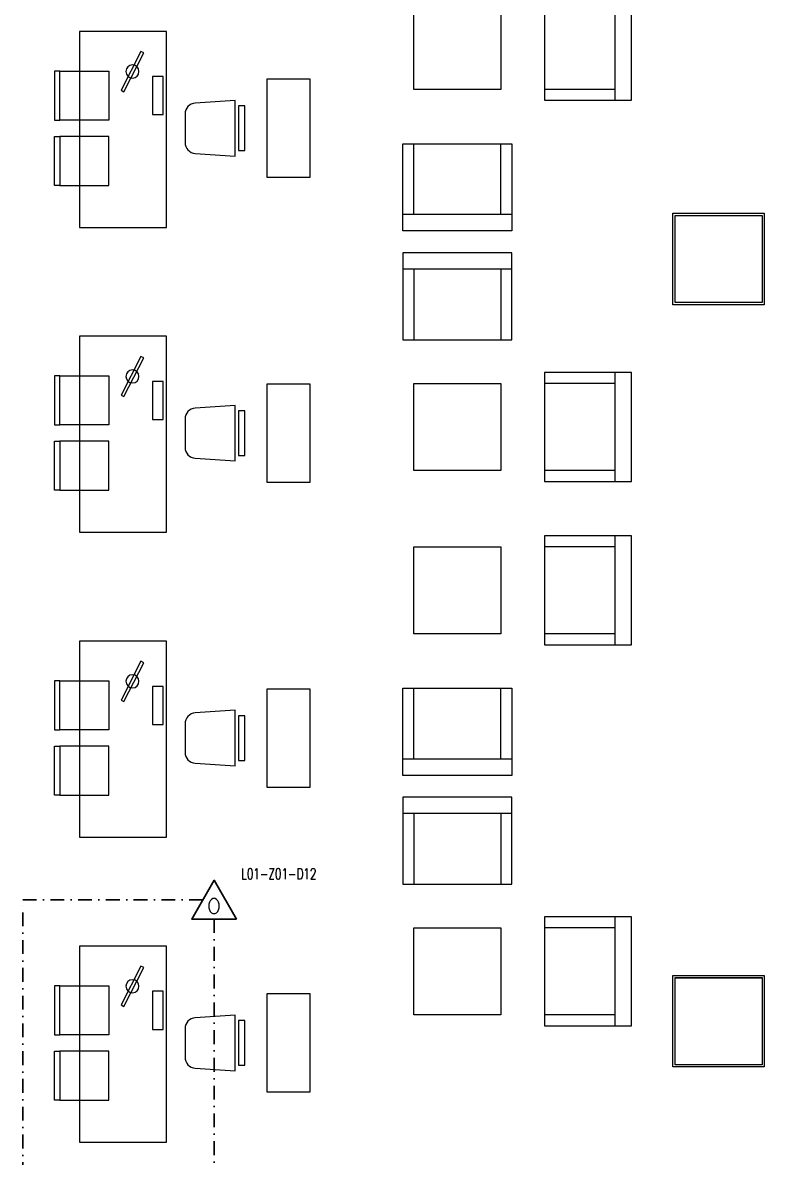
# Model space of a CAD drawing. Extents: x -3709 to 34975, y -230 to 8245.
# Drawn here: x 3802 to 4483, y 1627 to 2669 of the extents above; entities that cross this region are included whole.
import ezdxf
from ezdxf.enums import TextEntityAlignment as Align

# ---------------------------------------------------------------- set-up
doc = ezdxf.new("R2010")
doc.units = 0
doc.linetypes.add('DASHDOT', pattern=[25.4, 12.7, -6.35, 0, -6.35])
doc.layers.get('0').update_dxf_attribs({"color": 9, "lineweight": 9})
for name, color, linetype, lineweight in [('01', 9, 'Continuous', 9), ('05', 9, 'Continuous', 9), ('14', 9, 'Continuous', 9), ('E-DEDEKTÖR NUMARALARI', 20, 'Continuous', 30), ('E-KABLO', 7, 'Continuous', 30), ('E-OPTİK DUMAN DEDEKTÖRÜ', 7, 'Continuous', 30)]:
    doc.layers.add(name, color=color, linetype=linetype, lineweight=lineweight)
doc.styles.add('E-YAZI', font='txttw.shx')

# ---------------------------------------------------------------- blocks, each defined once
blk = doc.blocks.new('p-kolon-80x80-vw')
at = {"layer": '01'}
blk.add_lwpolyline([(-40, -40), (-40, 40), (40, 40), (40, -40)], close=True, dxfattribs=at)
blk = doc.blocks.new('m-vw-sehpa')
at = {"lineweight": -3, "ltscale": 0.5}
blk.add_lwpolyline([(0, 0), (80, 0), (80, -80), (0, -80)], close=True, dxfattribs=at)
blk = doc.blocks.new('m-vw-tekli koltuk')
at = {"lineweight": -3, "ltscale": 0.5}
blk.add_lwpolyline([(-50, 0), (50, 0), (50, -80), (-50, -80)], close=True, dxfattribs=at)
for points in [[(-50, -15), (-50, -15), (50, -15)], [(-40, -15), (-40, -15), (-40, -80)], [(40, -15), (40, -15), (40, -80)]]:
    blk.add_lwpolyline(points, dxfattribs=at)
blk = doc.blocks.new('m-vw-sandalye-02')
at = {"lineweight": -3, "ltscale": 0.5}
for points in [[(-22.5, 0), (-22.5, -5), (22.5, -5), (22.5, 0)], [(-22.5, -5), (22.5, -5), (22.5, -50), (-22.5, -50)]]:
    blk.add_lwpolyline(points, close=True, dxfattribs=at)
blk = doc.blocks.new('m-vw-sandalye')
at = {"lineweight": -3, "ltscale": 0.5}
blk.add_lwpolyline([(-20.5, 0), (20.5, 0), (20.5, -6), (-20.5, -6)], close=True, dxfattribs=at)
blk.add_lwpolyline([(-25.5, -9), (25.5, -9), (23.1, -45.7, -0.395265), (13.1, -55), (-13.1, -55, -0.395265), (-23.1, -45.7)], format="xyb", close=True, dxfattribs=at)
blk = doc.blocks.new('m-vw-çalışma-p-01')
at = {"lineweight": -3, "ltscale": 0.5}
for p, q in [((11.9, 179), (91.9, 179)), ((11.9, -1), (11.9, 179)), ((91.9, 179), (91.9, -1)), ((91.9, -1), (11.9, -1))]:
    blk.add_line(p, q, dxfattribs=at)
for points in [[(32.8, 159.2), (35.5, 160.5), (53.7, 124.9), (51.1, 123.6)], [(15, 137.5), (25, 137.5), (25, 102.5), (15, 102.5)]]:
    blk.add_lwpolyline(points, close=True, dxfattribs=at)
blk.add_circle((43.3, 142.1), 6, dxfattribs=at)
at = {"lineweight": -3, "ltscale": 0.5, "xscale": -1, "rotation": 270}
blk.add_blockref('m-vw-sandalye-02', (115, 120), dxfattribs=at)
at = {"lineweight": -3, "rotation": 90}
blk.add_blockref('m-vw-sandalye', (-60, 90), dxfattribs=at)
at = {"lineweight": -3, "ltscale": 0.5, "rotation": 270}
blk.add_blockref('m-vw-sandalye-02', (115, 60), dxfattribs=at)
blk = doc.blocks.new('m-çalışma dolap modül-90')
at = {"lineweight": -3, "ltscale": 0.5}
blk.add_lwpolyline([(-90, 0), (0, 0), (0, 40), (-90, 40)], close=True, dxfattribs=at)
blk = doc.blocks.new('100_OPTİK DUMAN DEDEKTÖRÜ 085')
at = {"layer": 'E-OPTİK DUMAN DEDEKTÖRÜ', "color": 4}
blk.add_lwpolyline([(2.06, 0), (0, 3.57), (-2.06, 0)], close=True, dxfattribs=at)
at = {"layer": 'E-OPTİK DUMAN DEDEKTÖRÜ', "color": 3, "style": 'E-YAZI'}
blk.add_text('O', height=1.36, dxfattribs=at).set_placement((-0.02, 1.2), align=Align.MIDDLE)

msp = doc.modelspace()

# ---------------------------------------------------------------- linework, layer by layer
at = {"layer": '14'}
for points in [[(4398.84, 2494.5), (4482.84, 2494.5), (4482.84, 2410.5), (4398.84, 2410.5)], [(4398.84, 1794.5), (4482.84, 1794.5), (4482.84, 1710.5), (4398.84, 1710.5)]]:
    msp.add_lwpolyline(points, close=True, dxfattribs=at)
at = {"layer": 'E-KABLO', "color": 6, "linetype": 'DASHDOT'}
for p, q in [((3801.72, 1227.72), (3801.72, 1864.07)), ((3967.31, 1864.07), (3801.72, 1864.07)), ((3977.6, 1846.24), (3977.6, 1393.69))]:
    msp.add_line(p, q, dxfattribs=at)

# ---------------------------------------------------------------- block references
for p in [(4440.84, 2452.5), (4440.84, 2452.4), (4440.84, 1752.5), (4440.84, 1752.4)]:
    msp.add_blockref('p-kolon-80x80-vw', p)
at = {"layer": '05', "lineweight": -3, "xscale": -1, "rotation": 270}
for p in [(4360.84, 2648.19), (4360.84, 2298.19), (4360.84, 2148.19), (4360.84, 1798.19)]:
    msp.add_blockref('m-vw-tekli koltuk', p, dxfattribs=at)
at = {"layer": '05', "lineweight": -3}
for name, p, rotation in [('m-vw-sehpa', (4160.84, 2608.19), 90), ('m-vw-tekli koltuk', (4200.84, 2478.19), 180), ('m-vw-sehpa', (4160.84, 2258.19), 90), ('m-vw-sehpa', (4160.84, 2108.19), 90), ('m-vw-tekli koltuk', (4200.84, 1978.19), 180), ('m-vw-sehpa', (4160.84, 1758.19), 90)]:
    msp.add_blockref(name, p, dxfattribs=dict(at, rotation=rotation))
at = {"layer": '05', "lineweight": -3, "xscale": -1}
for name, p in [('m-vw-çalışma-p-01', (3945.84, 2482.5)), ('m-vw-tekli koltuk', (4200.84, 2458.19)), ('m-vw-çalışma-p-01', (3945.84, 2202.5)), ('m-vw-çalışma-p-01', (3945.84, 1922.5)), ('m-vw-tekli koltuk', (4200.84, 1958.19)), ('m-vw-çalışma-p-01', (3945.84, 1642.5))]:
    msp.add_blockref(name, p, dxfattribs=at)
at = {"layer": '05', "rotation": 270}
for p in [(4025.84, 2527.5), (4025.84, 2247.5), (4025.84, 1967.5), (4025.84, 1687.5)]:
    msp.add_blockref('m-çalışma dolap modül-90', p, dxfattribs=at)
at = {"layer": 'E-OPTİK DUMAN DEDEKTÖRÜ', "xscale": 10, "yscale": 10, "zscale": 10}
msp.add_blockref('100_OPTİK DUMAN DEDEKTÖRÜ 085', (3977.6, 1846.24), dxfattribs=at)

# ---------------------------------------------------------------- texts
at = {"layer": 'E-DEDEKTÖR NUMARALARI', "style": 'E-YAZI', "width": 0.7}
msp.add_text('L01-Z01-D12', height=10, dxfattribs=at).set_placement((4002.45, 1882.78))

doc.saveas('drawing.dxf')
